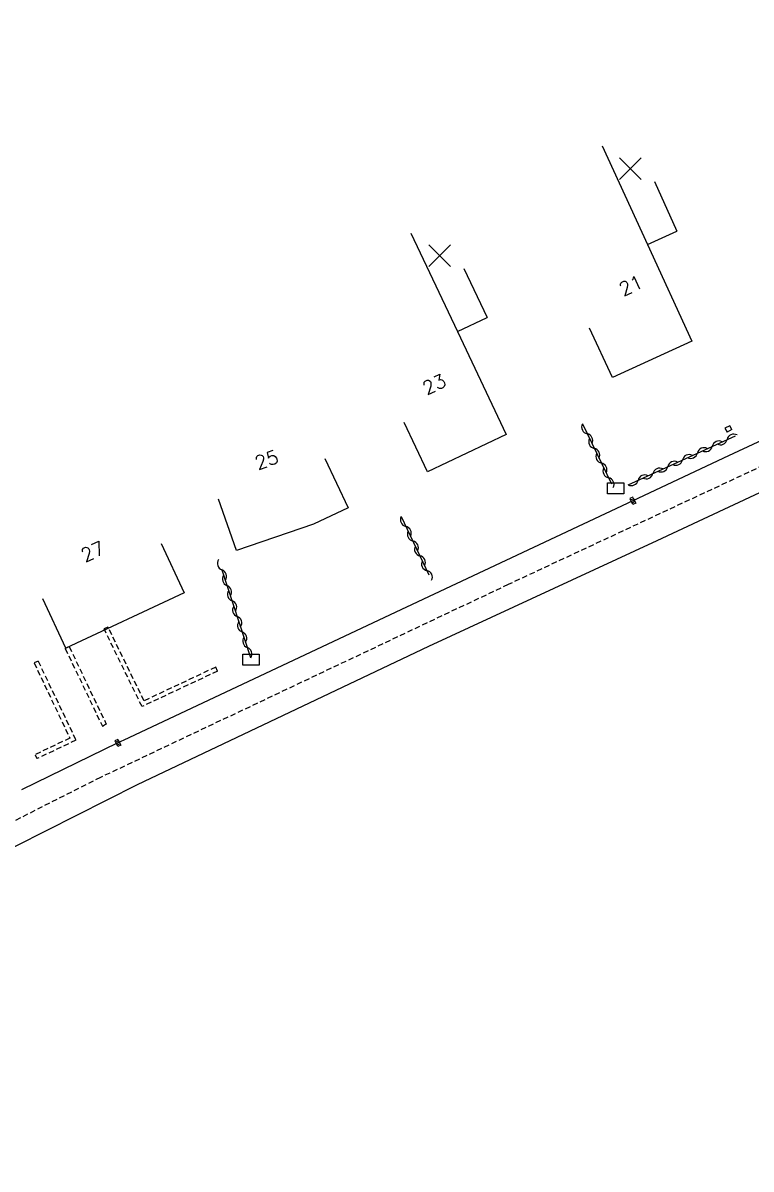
# Model space of a CAD drawing. Header units: millimetres. Extents: x 133000 to 134000, y 143000 to 144000.
# Drawn here: x 133710.6 to 133777.5, y 143083.2 to 143188.6 of the extents above; entities that cross this region are included whole.
import ezdxf
from ezdxf.enums import TextEntityAlignment as Align

# ---------------------------------------------------------------- set-up
doc = ezdxf.new("R2010")
doc.units = ezdxf.units.MM
doc.linetypes.add('DASHED', pattern=[0.75, 0.5, -0.25])
doc.layers.get('0').update_dxf_attribs({"linetype": 'CONTINUOUS'})
for name, color, linetype in [('W0001', 6, 'DASHED'), ('W0008', 7, 'CONTINUOUS'), ('W0100', 7, 'CONTINUOUS'), ('W0112', 1, 'DASHED'), ('W0310', 3, 'CONTINUOUS'), ('W0400', 7, 'CONTINUOUS'), ('W0991', 7, 'CONTINUOUS'), ('W1102', 7, 'CONTINUOUS'), ('W1471', 7, 'CONTINUOUS')]:
    doc.layers.add(name, color=color, linetype=linetype)
doc.styles.get("Standard").update_dxf_attribs({"font": 'romans.shx', "width": 0.85})

# ---------------------------------------------------------------- blocks, each defined once
blk = doc.blocks.new('t310o')
at = {"color": 0, "linetype": 'Continuous'}
for centre, start, end in [((-0.5, 0.38), 216.8699, 323.1304), ((0.5, -0.37), 36.8699, 143.1303)]:
    blk.add_arc(centre, 0.625, start, end, dxfattribs=at)
blk = doc.blocks.new('t991o')
at = {"color": 0, "linetype": 'Continuous'}
for p, q in [((-1, 1), (1, -1)), ((-1, -1), (1, 1))]:
    blk.add_line(p, q, dxfattribs=at)
blk = doc.blocks.new('T400')
for p, q in [((-0.15, 0.3), (0.15, 0.3)), ((-0.15, -0.25), (-0.15, 0.3)), ((-0.15, 0.15), (0.15, 0.15)), ((-0.15, 0), (0.15, 0)), ((0.15, 0.3), (0.15, -0.25)), ((-0.15, -0.15), (0.15, -0.15)), ((-0.15, -0.25), (-0.15, -0.3)), ((-0.15, -0.3), (0.15, -0.3)), ((0.15, -0.3), (0.15, -0.25))]:
    blk.add_line(p, q)
blk = doc.blocks.new('T1471')
at = {"color": 0, "linetype": 'Continuous', "flags": 128}
blk.add_lwpolyline([(-0.75, -0.5), (-0.75, 0.5), (0.75, 0.5), (0.75, -0.5), (-0.75, -0.5)], dxfattribs=at)

msp = doc.modelspace()

# ---------------------------------------------------------------- linework, layer by layer
at = {"layer": 'W0001'}
msp.add_lwpolyline([(133887.8, 143192.71), (133877.23, 143188.39), (133866.13, 143185.24), (133855.6, 143181.19), (133818.55, 143166.5), (133782.76, 143149.81), (133755.21, 143136.94), (133717.74, 143119.2), (133695.43, 143107.93), (133687.55, 143103.32), (133682.26, 143099.89), (133676.92, 143095.24), (133663.41, 143083.18)], dxfattribs=at)
at = {"layer": 'W0008'}
for points in [[(133849.04, 143199.08), (133856.74, 143190.73), (133857.41, 143189.44), (133857.67, 143188.28), (133857.62, 143187.04), (133857.28, 143185.84), (133856.68, 143184.87), (133855.5, 143183.88), (133852.52, 143182.68), (133852.52, 143182.68), (133842.78, 143178.86), (133833.52, 143175.25), (133816.82, 143168.04), (133814.08, 143166.78), (133775.47, 143148.77), (133766.67, 143144.64), (133745.86, 143134.86), (133719.9, 143122.64), (133719.34, 143122.37), (133710.48, 143118.07)], [(133872.84, 143161.7), (133872.11, 143166.61), (133870.98, 143172.46), (133870.13, 143175.35), (133868.89, 143177.61), (133867, 143179.76), (133864.92, 143180.95), (133862.09, 143180.7), (133856.65, 143178.89), (133850.24, 143176.68), (133843.39, 143174.19), (133836.83, 143171.72), (133818.93, 143164.39), (133768.89, 143140.95), (133747.89, 143131.25), (133721.12, 143118.51), (133695.99, 143105.83)]]:
    msp.add_lwpolyline(points, dxfattribs=at)
at = {"layer": 'W0100'}
for p, q in [((133768.65, 143174), (133770.73, 143169.45)), ((133768.01, 143168.21), (133770.73, 143169.45)), ((133768.01, 143168.21), (133772.08, 143159.31)), ((133751.14, 143166.02), (133753.27, 143161.5)), ((133750.55, 143160.22), (133753.27, 143161.5)), ((133750.55, 143160.22), (133755.02, 143150.73))]:
    msp.add_line(p, q, dxfattribs=at)
for points in [[(133772.08, 143159.31), (133764.79, 143155.97), (133762.7, 143160.52), (133762.7, 143160.52), (133762.7, 143160.52), (133762.7, 143160.52), (133762.7, 143160.52), (133762.7, 143160.52), (133762.7, 143160.52), (133762.7, 143160.52), (133762.7, 143160.52), (133762.7, 143160.52), (133762.7, 143160.52), (133762.7, 143160.52), (133762.7, 143160.52), (133762.7, 143160.52), (133762.7, 143160.52), (133762.7, 143160.52), (133762.7, 143160.52), (133762.7, 143160.52), (133762.7, 143160.52), (133762.7, 143160.52), (133762.7, 143160.52), (133762.7, 143160.52), (133762.7, 143160.52), (133762.7, 143160.52), (133762.7, 143160.52), (133762.7, 143160.52), (133762.7, 143160.52), (133762.7, 143160.52), (133762.7, 143160.52), (133762.7, 143160.52), (133762.7, 143160.52), (133762.7, 143160.52), (133762.7, 143160.52), (133762.7, 143160.52), (133762.7, 143160.52), (133762.7, 143160.52), (133762.7, 143160.52), (133762.7, 143160.52), (133762.7, 143160.52), (133762.7, 143160.52), (133762.7, 143160.52), (133762.7, 143160.52), (133762.7, 143160.52), (133762.7, 143160.52), (133762.7, 143160.52), (133762.7, 143160.52), (133762.7, 143160.52), (133762.7, 143160.52), (133762.7, 143160.52), (133762.7, 143160.52), (133762.7, 143160.52), (133762.7, 143160.52), (133762.7, 143160.52), (133762.7, 143160.52), (133762.7, 143160.52), (133762.7, 143160.52), (133762.7, 143160.52), (133762.7, 143160.52), (133762.7, 143160.52), (133762.7, 143160.52), (133762.7, 143160.52), (133762.7, 143160.52), (133762.7, 143160.52), (133762.7, 143160.52), (133762.7, 143160.52), (133762.7, 143160.52), (133762.7, 143160.52), (133762.7, 143160.52), (133762.7, 143160.52), (133762.7, 143160.52), (133762.7, 143160.52), (133762.7, 143160.52), (133762.7, 143160.52), (133762.7, 143160.52), (133762.7, 143160.52), (133762.7, 143160.52), (133762.7, 143160.52), (133762.7, 143160.52), (133762.7, 143160.52), (133762.7, 143160.52), (133762.7, 143160.52), (133762.7, 143160.52), (133762.7, 143160.52), (133762.7, 143160.52), (133762.7, 143160.52), (133762.7, 143160.52), (133762.7, 143160.52), (133762.7, 143160.52), (133762.7, 143160.52), (133762.7, 143160.52), (133762.7, 143160.52), (133762.7, 143160.52), (133762.7, 143160.52), (133762.7, 143160.52), (133762.7, 143160.52), (133762.7, 143160.52), (133762.7, 143160.52), (133762.7, 143160.52), (133762.7, 143160.52), (133762.7, 143160.52), (133762.7, 143160.52), (133762.7, 143160.52), (133762.7, 143160.52), (133762.7, 143160.52), (133762.7, 143160.52), (133762.7, 143160.52), (133762.7, 143160.52), (133762.7, 143160.52), (133762.7, 143160.52), (133762.7, 143160.52), (133762.7, 143160.52), (133762.7, 143160.52), (133762.7, 143160.52), (133762.7, 143160.52), (133762.7, 143160.52), (133762.7, 143160.52)], [(133755.02, 143150.73), (133747.79, 143147.32), (133745.66, 143151.84), (133745.66, 143151.84), (133745.66, 143151.84), (133745.66, 143151.84), (133745.66, 143151.84), (133745.66, 143151.84), (133745.66, 143151.84), (133745.66, 143151.84), (133745.66, 143151.84), (133745.66, 143151.84), (133745.66, 143151.84), (133745.66, 143151.84), (133745.66, 143151.84), (133745.66, 143151.84), (133745.66, 143151.84), (133745.66, 143151.84), (133745.66, 143151.84), (133745.66, 143151.84), (133745.66, 143151.84), (133745.66, 143151.84), (133745.66, 143151.84), (133745.66, 143151.84), (133745.66, 143151.84), (133745.66, 143151.84), (133745.66, 143151.84), (133745.66, 143151.84), (133745.66, 143151.84), (133745.66, 143151.84), (133745.66, 143151.84), (133745.66, 143151.84), (133745.66, 143151.84), (133745.66, 143151.84), (133745.66, 143151.84), (133745.66, 143151.84), (133745.66, 143151.84), (133745.66, 143151.84), (133745.66, 143151.84), (133745.66, 143151.84), (133745.66, 143151.84), (133745.66, 143151.84), (133745.66, 143151.84), (133745.66, 143151.84), (133745.66, 143151.84), (133745.66, 143151.84), (133745.66, 143151.84), (133745.66, 143151.84), (133745.66, 143151.84), (133745.66, 143151.84), (133745.66, 143151.84), (133745.66, 143151.84), (133745.66, 143151.84), (133745.66, 143151.84), (133745.66, 143151.84), (133745.66, 143151.84), (133745.66, 143151.84), (133745.66, 143151.84), (133745.66, 143151.84), (133745.66, 143151.84), (133745.66, 143151.84), (133745.66, 143151.84), (133745.66, 143151.84), (133745.66, 143151.84), (133745.66, 143151.84), (133745.66, 143151.84), (133745.66, 143151.84), (133745.66, 143151.84), (133745.66, 143151.84), (133745.66, 143151.84), (133745.66, 143151.84), (133745.66, 143151.84), (133745.66, 143151.84), (133745.66, 143151.84), (133745.66, 143151.84), (133745.66, 143151.84), (133745.66, 143151.84), (133745.66, 143151.84), (133745.66, 143151.84), (133745.66, 143151.84), (133745.66, 143151.84), (133745.66, 143151.84), (133745.66, 143151.84), (133745.66, 143151.84), (133745.66, 143151.84), (133745.66, 143151.84), (133745.66, 143151.84), (133745.66, 143151.84), (133745.66, 143151.84), (133745.66, 143151.84), (133745.66, 143151.84), (133745.66, 143151.84), (133745.66, 143151.84), (133745.66, 143151.84), (133745.66, 143151.84), (133745.66, 143151.84), (133745.66, 143151.84), (133745.66, 143151.84), (133745.66, 143151.84), (133745.66, 143151.84), (133745.66, 143151.84), (133745.66, 143151.84), (133745.66, 143151.84), (133745.66, 143151.84), (133745.66, 143151.84), (133745.66, 143151.84), (133745.66, 143151.84), (133745.66, 143151.84), (133745.66, 143151.84), (133745.66, 143151.84), (133745.66, 143151.84), (133745.66, 143151.84), (133745.66, 143151.84), (133745.66, 143151.84), (133745.66, 143151.84), (133745.66, 143151.84), (133745.66, 143151.84), (133745.66, 143151.84)], [(133738.36, 143148.53), (133740.5, 143144.01), (133737.32, 143142.51), (133730.23, 143140.06), (133728.6, 143144.79), (133728.6, 143144.79), (133728.6, 143144.79), (133728.6, 143144.79), (133728.6, 143144.79), (133728.6, 143144.79), (133728.6, 143144.79), (133728.6, 143144.79), (133728.6, 143144.79), (133728.6, 143144.79), (133728.6, 143144.79), (133728.6, 143144.79), (133728.6, 143144.79), (133728.6, 143144.79), (133728.6, 143144.79), (133728.6, 143144.79), (133728.6, 143144.79), (133728.6, 143144.79), (133728.6, 143144.79), (133728.6, 143144.79), (133728.6, 143144.79), (133728.6, 143144.79), (133728.6, 143144.79), (133728.6, 143144.79), (133728.6, 143144.79), (133728.6, 143144.79), (133728.6, 143144.79), (133728.6, 143144.79), (133728.6, 143144.79), (133728.6, 143144.79), (133728.6, 143144.79), (133728.6, 143144.79), (133728.6, 143144.79), (133728.6, 143144.79), (133728.6, 143144.79), (133728.6, 143144.79), (133728.6, 143144.79), (133728.6, 143144.79), (133728.6, 143144.79), (133728.6, 143144.79), (133728.6, 143144.79), (133728.6, 143144.79), (133728.6, 143144.79), (133728.6, 143144.79), (133728.6, 143144.79), (133728.6, 143144.79), (133728.6, 143144.79), (133728.6, 143144.79), (133728.6, 143144.79), (133728.6, 143144.79), (133728.6, 143144.79), (133728.6, 143144.79), (133728.6, 143144.79), (133728.6, 143144.79), (133728.6, 143144.79), (133728.6, 143144.79), (133728.6, 143144.79), (133728.6, 143144.79), (133728.6, 143144.79), (133728.6, 143144.79), (133728.6, 143144.79), (133728.6, 143144.79), (133728.6, 143144.79), (133728.6, 143144.79), (133728.6, 143144.79), (133728.6, 143144.79), (133728.6, 143144.79), (133728.6, 143144.79), (133728.6, 143144.79), (133728.6, 143144.79), (133728.6, 143144.79), (133728.6, 143144.79), (133728.6, 143144.79), (133728.6, 143144.79), (133728.6, 143144.79), (133728.6, 143144.79), (133728.6, 143144.79), (133728.6, 143144.79), (133728.6, 143144.79), (133728.6, 143144.79), (133728.6, 143144.79), (133728.6, 143144.79), (133728.6, 143144.79), (133728.6, 143144.79), (133728.6, 143144.79), (133728.6, 143144.79), (133728.6, 143144.79), (133728.6, 143144.79), (133728.6, 143144.79), (133728.6, 143144.79), (133728.6, 143144.79), (133728.6, 143144.79), (133728.6, 143144.79), (133728.6, 143144.79), (133728.6, 143144.79), (133728.6, 143144.79), (133728.6, 143144.79), (133728.6, 143144.79), (133728.6, 143144.79), (133728.6, 143144.79), (133728.6, 143144.79), (133728.6, 143144.79), (133728.6, 143144.79), (133728.6, 143144.79), (133728.6, 143144.79), (133728.6, 143144.79), (133728.6, 143144.79), (133728.6, 143144.79), (133728.6, 143144.79), (133728.6, 143144.79), (133728.6, 143144.79), (133728.6, 143144.79), (133728.6, 143144.79), (133728.6, 143144.79), (133728.6, 143144.79), (133728.6, 143144.79)], [(133723.31, 143140.72), (133725.43, 143136.19), (133714.55, 143131.1), (133712.43, 143135.62), (133712.43, 143135.62), (133712.43, 143135.62), (133712.43, 143135.62), (133712.43, 143135.62), (133712.43, 143135.62), (133712.43, 143135.62), (133712.43, 143135.62), (133712.43, 143135.62), (133712.43, 143135.62), (133712.43, 143135.62), (133712.43, 143135.62), (133712.43, 143135.62), (133712.43, 143135.62), (133712.43, 143135.62), (133712.43, 143135.62), (133712.43, 143135.62), (133712.43, 143135.62), (133712.43, 143135.62), (133712.43, 143135.62), (133712.43, 143135.62), (133712.43, 143135.62), (133712.43, 143135.62), (133712.43, 143135.62), (133712.43, 143135.62), (133712.43, 143135.62), (133712.43, 143135.62), (133712.43, 143135.62), (133712.43, 143135.62), (133712.43, 143135.62), (133712.43, 143135.62), (133712.43, 143135.62), (133712.43, 143135.62), (133712.43, 143135.62), (133712.43, 143135.62), (133712.43, 143135.62), (133712.43, 143135.62), (133712.43, 143135.62), (133712.43, 143135.62), (133712.43, 143135.62), (133712.43, 143135.62), (133712.43, 143135.62), (133712.43, 143135.62), (133712.43, 143135.62), (133712.43, 143135.62), (133712.43, 143135.62), (133712.43, 143135.62), (133712.43, 143135.62), (133712.43, 143135.62), (133712.43, 143135.62), (133712.43, 143135.62), (133712.43, 143135.62), (133712.43, 143135.62), (133712.43, 143135.62), (133712.43, 143135.62), (133712.43, 143135.62), (133712.43, 143135.62), (133712.43, 143135.62), (133712.43, 143135.62), (133712.43, 143135.62), (133712.43, 143135.62), (133712.43, 143135.62), (133712.43, 143135.62), (133712.43, 143135.62), (133712.43, 143135.62), (133712.43, 143135.62), (133712.43, 143135.62), (133712.43, 143135.62), (133712.43, 143135.62), (133712.43, 143135.62), (133712.43, 143135.62), (133712.43, 143135.62), (133712.43, 143135.62), (133712.43, 143135.62), (133712.43, 143135.62), (133712.43, 143135.62), (133712.43, 143135.62), (133712.43, 143135.62), (133712.43, 143135.62), (133712.43, 143135.62), (133712.43, 143135.62), (133712.43, 143135.62), (133712.43, 143135.62), (133712.43, 143135.62), (133712.43, 143135.62), (133712.43, 143135.62), (133712.43, 143135.62), (133712.43, 143135.62), (133712.43, 143135.62), (133712.43, 143135.62), (133712.43, 143135.62), (133712.43, 143135.62), (133712.43, 143135.62), (133712.43, 143135.62), (133712.43, 143135.62), (133712.43, 143135.62), (133712.43, 143135.62), (133712.43, 143135.62), (133712.43, 143135.62), (133712.43, 143135.62), (133712.43, 143135.62), (133712.43, 143135.62), (133712.43, 143135.62), (133712.43, 143135.62), (133712.43, 143135.62), (133712.43, 143135.62), (133712.43, 143135.62), (133712.43, 143135.62), (133712.43, 143135.62), (133712.43, 143135.62), (133712.43, 143135.62), (133712.43, 143135.62), (133712.43, 143135.62), (133712.43, 143135.62), (133712.43, 143135.62), (133712.43, 143135.62), (133712.43, 143135.62)]]:
    msp.add_lwpolyline(points, dxfattribs=at)
at = {"layer": 'W0112'}
for points in [[(133775.77, 143151.2), (133775.58, 143151.55), (133775.13, 143151.31), (133775.33, 143150.96), (133775.33, 143150.96), (133775.33, 143150.96), (133775.33, 143150.96), (133775.33, 143150.96), (133775.33, 143150.96), (133775.33, 143150.96), (133775.33, 143150.96), (133775.33, 143150.96), (133775.33, 143150.96), (133775.33, 143150.96), (133775.33, 143150.96), (133775.33, 143150.96), (133775.33, 143150.96), (133775.33, 143150.96), (133775.33, 143150.96), (133775.33, 143150.96), (133775.33, 143150.96), (133775.33, 143150.96), (133775.33, 143150.96), (133775.33, 143150.96), (133775.33, 143150.96), (133775.33, 143150.96), (133775.33, 143150.96), (133775.33, 143150.96), (133775.33, 143150.96), (133775.33, 143150.96), (133775.33, 143150.96), (133775.33, 143150.96), (133775.33, 143150.96), (133775.33, 143150.96), (133775.33, 143150.96), (133775.33, 143150.96), (133775.33, 143150.96), (133775.33, 143150.96), (133775.33, 143150.96), (133775.33, 143150.96), (133775.33, 143150.96), (133775.33, 143150.96), (133775.33, 143150.96), (133775.33, 143150.96), (133775.33, 143150.96), (133775.33, 143150.96), (133775.33, 143150.96), (133775.33, 143150.96), (133775.33, 143150.96), (133775.33, 143150.96), (133775.33, 143150.96), (133775.33, 143150.96), (133775.33, 143150.96), (133775.33, 143150.96), (133775.33, 143150.96), (133775.33, 143150.96), (133775.33, 143150.96), (133775.33, 143150.96), (133775.33, 143150.96), (133775.33, 143150.96), (133775.33, 143150.96), (133775.33, 143150.96), (133775.33, 143150.96), (133775.33, 143150.96), (133775.33, 143150.96), (133775.33, 143150.96), (133775.33, 143150.96), (133775.33, 143150.96), (133775.33, 143150.96), (133775.33, 143150.96), (133775.33, 143150.96), (133775.33, 143150.96), (133775.33, 143150.96), (133775.33, 143150.96), (133775.33, 143150.96), (133775.33, 143150.96), (133775.33, 143150.96), (133775.33, 143150.96), (133775.33, 143150.96), (133775.33, 143150.96), (133775.33, 143150.96), (133775.33, 143150.96), (133775.33, 143150.96), (133775.33, 143150.96), (133775.33, 143150.96), (133775.33, 143150.96), (133775.33, 143150.96), (133775.33, 143150.96), (133775.33, 143150.96), (133775.33, 143150.96), (133775.33, 143150.96), (133775.33, 143150.96), (133775.33, 143150.96), (133775.33, 143150.96), (133775.33, 143150.96), (133775.33, 143150.96), (133775.33, 143150.96), (133775.33, 143150.96), (133775.33, 143150.96), (133775.33, 143150.96), (133775.33, 143150.96), (133775.33, 143150.96), (133775.33, 143150.96), (133775.33, 143150.96), (133775.33, 143150.96), (133775.33, 143150.96), (133775.33, 143150.96), (133775.33, 143150.96), (133775.33, 143150.96), (133775.33, 143150.96), (133775.33, 143150.96), (133775.33, 143150.96), (133775.33, 143150.96), (133775.33, 143150.96), (133775.33, 143150.96), (133775.33, 143150.96), (133775.33, 143150.96), (133775.33, 143150.96), (133775.33, 143150.96), (133775.33, 143150.96)], [(133775.77, 143151.2), (133775.33, 143150.96), (133775.33, 143150.96), (133775.33, 143150.96), (133775.33, 143150.96), (133775.33, 143150.96), (133775.33, 143150.96), (133775.33, 143150.96), (133775.33, 143150.96), (133775.33, 143150.96), (133775.33, 143150.96), (133775.33, 143150.96), (133775.33, 143150.96), (133775.33, 143150.96), (133775.33, 143150.96), (133775.33, 143150.96), (133775.33, 143150.96), (133775.33, 143150.96), (133775.33, 143150.96), (133775.33, 143150.96), (133775.33, 143150.96), (133775.33, 143150.96), (133775.33, 143150.96), (133775.33, 143150.96), (133775.33, 143150.96), (133775.33, 143150.96), (133775.33, 143150.96), (133775.33, 143150.96), (133775.33, 143150.96), (133775.33, 143150.96), (133775.33, 143150.96), (133775.33, 143150.96), (133775.33, 143150.96), (133775.33, 143150.96), (133775.33, 143150.96), (133775.33, 143150.96), (133775.33, 143150.96), (133775.33, 143150.96), (133775.33, 143150.96), (133775.33, 143150.96), (133775.33, 143150.96), (133775.33, 143150.96), (133775.33, 143150.96), (133775.33, 143150.96), (133775.33, 143150.96), (133775.33, 143150.96), (133775.33, 143150.96), (133775.33, 143150.96), (133775.33, 143150.96), (133775.33, 143150.96), (133775.33, 143150.96), (133775.33, 143150.96), (133775.33, 143150.96), (133775.33, 143150.96), (133775.33, 143150.96), (133775.33, 143150.96), (133775.33, 143150.96), (133775.33, 143150.96), (133775.33, 143150.96), (133775.33, 143150.96), (133775.33, 143150.96), (133775.33, 143150.96), (133775.33, 143150.96), (133775.33, 143150.96), (133775.33, 143150.96), (133775.33, 143150.96), (133775.33, 143150.96), (133775.33, 143150.96), (133775.33, 143150.96), (133775.33, 143150.96), (133775.33, 143150.96), (133775.33, 143150.96), (133775.33, 143150.96), (133775.33, 143150.96), (133775.33, 143150.96), (133775.33, 143150.96), (133775.33, 143150.96), (133775.33, 143150.96), (133775.33, 143150.96), (133775.33, 143150.96), (133775.33, 143150.96), (133775.33, 143150.96), (133775.33, 143150.96), (133775.33, 143150.96), (133775.33, 143150.96), (133775.33, 143150.96), (133775.33, 143150.96), (133775.33, 143150.96), (133775.33, 143150.96), (133775.33, 143150.96), (133775.33, 143150.96), (133775.33, 143150.96), (133775.33, 143150.96), (133775.33, 143150.96), (133775.33, 143150.96), (133775.33, 143150.96), (133775.33, 143150.96), (133775.33, 143150.96), (133775.33, 143150.96), (133775.33, 143150.96), (133775.33, 143150.96), (133775.33, 143150.96), (133775.33, 143150.96), (133775.33, 143150.96), (133775.33, 143150.96), (133775.33, 143150.96), (133775.33, 143150.96), (133775.33, 143150.96), (133775.33, 143150.96), (133775.33, 143150.96), (133775.33, 143150.96), (133775.33, 143150.96), (133775.33, 143150.96), (133775.33, 143150.96), (133775.33, 143150.96), (133775.33, 143150.96), (133775.33, 143150.96), (133775.33, 143150.96), (133775.33, 143150.96), (133775.33, 143150.96)], [(133728.5, 143128.98), (133728.33, 143129.34), (133721.74, 143126.25), (133718.43, 143133.03), (133718.07, 143132.86), (133718.07, 143132.86), (133718.07, 143132.86), (133718.07, 143132.86), (133718.07, 143132.86), (133718.07, 143132.86), (133718.07, 143132.86), (133718.07, 143132.86), (133718.07, 143132.86), (133718.07, 143132.86), (133718.07, 143132.86), (133718.07, 143132.86), (133718.07, 143132.86), (133718.07, 143132.86), (133718.07, 143132.86), (133718.07, 143132.86), (133718.07, 143132.86), (133718.07, 143132.86), (133718.07, 143132.86), (133718.07, 143132.86), (133718.07, 143132.86), (133718.07, 143132.86), (133718.07, 143132.86), (133718.07, 143132.86), (133718.07, 143132.86), (133718.07, 143132.86), (133718.07, 143132.86), (133718.07, 143132.86), (133718.07, 143132.86), (133718.07, 143132.86), (133718.07, 143132.86), (133718.07, 143132.86), (133718.07, 143132.86), (133718.07, 143132.86), (133718.07, 143132.86), (133718.07, 143132.86), (133718.07, 143132.86), (133718.07, 143132.86), (133718.07, 143132.86), (133718.07, 143132.86), (133718.07, 143132.86), (133718.07, 143132.86), (133718.07, 143132.86), (133718.07, 143132.86), (133718.07, 143132.86), (133718.07, 143132.86), (133718.07, 143132.86), (133718.07, 143132.86), (133718.07, 143132.86), (133718.07, 143132.86), (133718.07, 143132.86), (133718.07, 143132.86), (133718.07, 143132.86), (133718.07, 143132.86), (133718.07, 143132.86), (133718.07, 143132.86), (133718.07, 143132.86), (133718.07, 143132.86), (133718.07, 143132.86), (133718.07, 143132.86), (133718.07, 143132.86), (133718.07, 143132.86), (133718.07, 143132.86), (133718.07, 143132.86), (133718.07, 143132.86), (133718.07, 143132.86), (133718.07, 143132.86), (133718.07, 143132.86), (133718.07, 143132.86), (133718.07, 143132.86), (133718.07, 143132.86), (133718.07, 143132.86), (133718.07, 143132.86), (133718.07, 143132.86), (133718.07, 143132.86), (133718.07, 143132.86), (133718.07, 143132.86), (133718.07, 143132.86), (133718.07, 143132.86), (133718.07, 143132.86), (133718.07, 143132.86), (133718.07, 143132.86), (133718.07, 143132.86), (133718.07, 143132.86), (133718.07, 143132.86), (133718.07, 143132.86), (133718.07, 143132.86), (133718.07, 143132.86), (133718.07, 143132.86), (133718.07, 143132.86), (133718.07, 143132.86), (133718.07, 143132.86), (133718.07, 143132.86), (133718.07, 143132.86), (133718.07, 143132.86), (133718.07, 143132.86), (133718.07, 143132.86), (133718.07, 143132.86), (133718.07, 143132.86), (133718.07, 143132.86), (133718.07, 143132.86), (133718.07, 143132.86), (133718.07, 143132.86), (133718.07, 143132.86), (133718.07, 143132.86), (133718.07, 143132.86), (133718.07, 143132.86), (133718.07, 143132.86), (133718.07, 143132.86), (133718.07, 143132.86), (133718.07, 143132.86), (133718.07, 143132.86), (133718.07, 143132.86), (133718.07, 143132.86), (133718.07, 143132.86), (133718.07, 143132.86)], [(133728.5, 143128.98), (133721.56, 143125.72), (133718.07, 143132.86), (133718.07, 143132.86), (133718.07, 143132.86), (133718.07, 143132.86), (133718.07, 143132.86), (133718.07, 143132.86), (133718.07, 143132.86), (133718.07, 143132.86), (133718.07, 143132.86), (133718.07, 143132.86), (133718.07, 143132.86), (133718.07, 143132.86), (133718.07, 143132.86), (133718.07, 143132.86), (133718.07, 143132.86), (133718.07, 143132.86), (133718.07, 143132.86), (133718.07, 143132.86), (133718.07, 143132.86), (133718.07, 143132.86), (133718.07, 143132.86), (133718.07, 143132.86), (133718.07, 143132.86), (133718.07, 143132.86), (133718.07, 143132.86), (133718.07, 143132.86), (133718.07, 143132.86), (133718.07, 143132.86), (133718.07, 143132.86), (133718.07, 143132.86), (133718.07, 143132.86), (133718.07, 143132.86), (133718.07, 143132.86), (133718.07, 143132.86), (133718.07, 143132.86), (133718.07, 143132.86), (133718.07, 143132.86), (133718.07, 143132.86), (133718.07, 143132.86), (133718.07, 143132.86), (133718.07, 143132.86), (133718.07, 143132.86), (133718.07, 143132.86), (133718.07, 143132.86), (133718.07, 143132.86), (133718.07, 143132.86), (133718.07, 143132.86), (133718.07, 143132.86), (133718.07, 143132.86), (133718.07, 143132.86), (133718.07, 143132.86), (133718.07, 143132.86), (133718.07, 143132.86), (133718.07, 143132.86), (133718.07, 143132.86), (133718.07, 143132.86), (133718.07, 143132.86), (133718.07, 143132.86), (133718.07, 143132.86), (133718.07, 143132.86), (133718.07, 143132.86), (133718.07, 143132.86), (133718.07, 143132.86), (133718.07, 143132.86), (133718.07, 143132.86), (133718.07, 143132.86), (133718.07, 143132.86), (133718.07, 143132.86), (133718.07, 143132.86), (133718.07, 143132.86), (133718.07, 143132.86), (133718.07, 143132.86), (133718.07, 143132.86), (133718.07, 143132.86), (133718.07, 143132.86), (133718.07, 143132.86), (133718.07, 143132.86), (133718.07, 143132.86), (133718.07, 143132.86), (133718.07, 143132.86), (133718.07, 143132.86), (133718.07, 143132.86), (133718.07, 143132.86), (133718.07, 143132.86), (133718.07, 143132.86), (133718.07, 143132.86), (133718.07, 143132.86), (133718.07, 143132.86), (133718.07, 143132.86), (133718.07, 143132.86), (133718.07, 143132.86), (133718.07, 143132.86), (133718.07, 143132.86), (133718.07, 143132.86), (133718.07, 143132.86), (133718.07, 143132.86), (133718.07, 143132.86), (133718.07, 143132.86), (133718.07, 143132.86), (133718.07, 143132.86), (133718.07, 143132.86), (133718.07, 143132.86), (133718.07, 143132.86), (133718.07, 143132.86), (133718.07, 143132.86), (133718.07, 143132.86), (133718.07, 143132.86), (133718.07, 143132.86), (133718.07, 143132.86), (133718.07, 143132.86), (133718.07, 143132.86), (133718.07, 143132.86), (133718.07, 143132.86), (133718.07, 143132.86), (133718.07, 143132.86), (133718.07, 143132.86), (133718.07, 143132.86), (133718.07, 143132.86)], [(133714.5, 143131.05), (133714.86, 143131.23), (133718.27, 143124.1), (133718.09, 143124.02), (133718.09, 143124.02), (133718.09, 143124.02), (133718.09, 143124.02), (133718.09, 143124.02), (133718.09, 143124.02), (133718.09, 143124.02), (133718.09, 143124.02), (133718.09, 143124.02), (133718.09, 143124.02), (133718.09, 143124.02), (133718.09, 143124.02), (133718.09, 143124.02), (133718.09, 143124.02), (133718.09, 143124.02), (133718.09, 143124.02), (133718.09, 143124.02), (133718.09, 143124.02), (133718.09, 143124.02), (133718.09, 143124.02), (133718.09, 143124.02), (133718.09, 143124.02), (133718.09, 143124.02), (133718.09, 143124.02), (133718.09, 143124.02), (133718.09, 143124.02), (133718.09, 143124.02), (133718.09, 143124.02), (133718.09, 143124.02), (133718.09, 143124.02), (133718.09, 143124.02), (133718.09, 143124.02), (133718.09, 143124.02), (133718.09, 143124.02), (133718.09, 143124.02), (133718.09, 143124.02), (133718.09, 143124.02), (133718.09, 143124.02), (133718.09, 143124.02), (133718.09, 143124.02), (133718.09, 143124.02), (133718.09, 143124.02), (133718.09, 143124.02), (133718.09, 143124.02), (133718.09, 143124.02), (133718.09, 143124.02), (133718.09, 143124.02), (133718.09, 143124.02), (133718.09, 143124.02), (133718.09, 143124.02), (133718.09, 143124.02), (133718.09, 143124.02), (133718.09, 143124.02), (133718.09, 143124.02), (133718.09, 143124.02), (133718.09, 143124.02), (133718.09, 143124.02), (133718.09, 143124.02), (133718.09, 143124.02), (133718.09, 143124.02), (133718.09, 143124.02), (133718.09, 143124.02), (133718.09, 143124.02), (133718.09, 143124.02), (133718.09, 143124.02), (133718.09, 143124.02), (133718.09, 143124.02), (133718.09, 143124.02), (133718.09, 143124.02), (133718.09, 143124.02), (133718.09, 143124.02), (133718.09, 143124.02), (133718.09, 143124.02), (133718.09, 143124.02), (133718.09, 143124.02), (133718.09, 143124.02), (133718.09, 143124.02), (133718.09, 143124.02), (133718.09, 143124.02), (133718.09, 143124.02), (133718.09, 143124.02), (133718.09, 143124.02), (133718.09, 143124.02), (133718.09, 143124.02), (133718.09, 143124.02), (133718.09, 143124.02), (133718.09, 143124.02), (133718.09, 143124.02), (133718.09, 143124.02), (133718.09, 143124.02), (133718.09, 143124.02), (133718.09, 143124.02), (133718.09, 143124.02), (133718.09, 143124.02), (133718.09, 143124.02), (133718.09, 143124.02), (133718.09, 143124.02), (133718.09, 143124.02), (133718.09, 143124.02), (133718.09, 143124.02), (133718.09, 143124.02), (133718.09, 143124.02), (133718.09, 143124.02), (133718.09, 143124.02), (133718.09, 143124.02), (133718.09, 143124.02), (133718.09, 143124.02), (133718.09, 143124.02), (133718.09, 143124.02), (133718.09, 143124.02), (133718.09, 143124.02), (133718.09, 143124.02), (133718.09, 143124.02), (133718.09, 143124.02), (133718.09, 143124.02), (133718.09, 143124.02), (133718.09, 143124.02)], [(133714.5, 143131.05), (133717.91, 143123.93), (133718.09, 143124.02), (133718.09, 143124.02), (133718.09, 143124.02), (133718.09, 143124.02), (133718.09, 143124.02), (133718.09, 143124.02), (133718.09, 143124.02), (133718.09, 143124.02), (133718.09, 143124.02), (133718.09, 143124.02), (133718.09, 143124.02), (133718.09, 143124.02), (133718.09, 143124.02), (133718.09, 143124.02), (133718.09, 143124.02), (133718.09, 143124.02), (133718.09, 143124.02), (133718.09, 143124.02), (133718.09, 143124.02), (133718.09, 143124.02), (133718.09, 143124.02), (133718.09, 143124.02), (133718.09, 143124.02), (133718.09, 143124.02), (133718.09, 143124.02), (133718.09, 143124.02), (133718.09, 143124.02), (133718.09, 143124.02), (133718.09, 143124.02), (133718.09, 143124.02), (133718.09, 143124.02), (133718.09, 143124.02), (133718.09, 143124.02), (133718.09, 143124.02), (133718.09, 143124.02), (133718.09, 143124.02), (133718.09, 143124.02), (133718.09, 143124.02), (133718.09, 143124.02), (133718.09, 143124.02), (133718.09, 143124.02), (133718.09, 143124.02), (133718.09, 143124.02), (133718.09, 143124.02), (133718.09, 143124.02), (133718.09, 143124.02), (133718.09, 143124.02), (133718.09, 143124.02), (133718.09, 143124.02), (133718.09, 143124.02), (133718.09, 143124.02), (133718.09, 143124.02), (133718.09, 143124.02), (133718.09, 143124.02), (133718.09, 143124.02), (133718.09, 143124.02), (133718.09, 143124.02), (133718.09, 143124.02), (133718.09, 143124.02), (133718.09, 143124.02), (133718.09, 143124.02), (133718.09, 143124.02), (133718.09, 143124.02), (133718.09, 143124.02), (133718.09, 143124.02), (133718.09, 143124.02), (133718.09, 143124.02), (133718.09, 143124.02), (133718.09, 143124.02), (133718.09, 143124.02), (133718.09, 143124.02), (133718.09, 143124.02), (133718.09, 143124.02), (133718.09, 143124.02), (133718.09, 143124.02), (133718.09, 143124.02), (133718.09, 143124.02), (133718.09, 143124.02), (133718.09, 143124.02), (133718.09, 143124.02), (133718.09, 143124.02), (133718.09, 143124.02), (133718.09, 143124.02), (133718.09, 143124.02), (133718.09, 143124.02), (133718.09, 143124.02), (133718.09, 143124.02), (133718.09, 143124.02), (133718.09, 143124.02), (133718.09, 143124.02), (133718.09, 143124.02), (133718.09, 143124.02), (133718.09, 143124.02), (133718.09, 143124.02), (133718.09, 143124.02), (133718.09, 143124.02), (133718.09, 143124.02), (133718.09, 143124.02), (133718.09, 143124.02), (133718.09, 143124.02), (133718.09, 143124.02), (133718.09, 143124.02), (133718.09, 143124.02), (133718.09, 143124.02), (133718.09, 143124.02), (133718.09, 143124.02), (133718.09, 143124.02), (133718.09, 143124.02), (133718.09, 143124.02), (133718.09, 143124.02), (133718.09, 143124.02), (133718.09, 143124.02), (133718.09, 143124.02), (133718.09, 143124.02), (133718.09, 143124.02), (133718.09, 143124.02), (133718.09, 143124.02), (133718.09, 143124.02)], [(133712.01, 143129.91), (133711.64, 143129.74), (133714.93, 143122.82), (133711.73, 143121.29), (133711.9, 143120.93), (133711.9, 143120.93), (133711.9, 143120.93), (133711.9, 143120.93), (133711.9, 143120.93), (133711.9, 143120.93), (133711.9, 143120.93), (133711.9, 143120.93), (133711.9, 143120.93), (133711.9, 143120.93), (133711.9, 143120.93), (133711.9, 143120.93), (133711.9, 143120.93), (133711.9, 143120.93), (133711.9, 143120.93), (133711.9, 143120.93), (133711.9, 143120.93), (133711.9, 143120.93), (133711.9, 143120.93), (133711.9, 143120.93), (133711.9, 143120.93), (133711.9, 143120.93), (133711.9, 143120.93), (133711.9, 143120.93), (133711.9, 143120.93), (133711.9, 143120.93), (133711.9, 143120.93), (133711.9, 143120.93), (133711.9, 143120.93), (133711.9, 143120.93), (133711.9, 143120.93), (133711.9, 143120.93), (133711.9, 143120.93), (133711.9, 143120.93), (133711.9, 143120.93), (133711.9, 143120.93), (133711.9, 143120.93), (133711.9, 143120.93), (133711.9, 143120.93), (133711.9, 143120.93), (133711.9, 143120.93), (133711.9, 143120.93), (133711.9, 143120.93), (133711.9, 143120.93), (133711.9, 143120.93), (133711.9, 143120.93), (133711.9, 143120.93), (133711.9, 143120.93), (133711.9, 143120.93), (133711.9, 143120.93), (133711.9, 143120.93), (133711.9, 143120.93), (133711.9, 143120.93), (133711.9, 143120.93), (133711.9, 143120.93), (133711.9, 143120.93), (133711.9, 143120.93), (133711.9, 143120.93), (133711.9, 143120.93), (133711.9, 143120.93), (133711.9, 143120.93), (133711.9, 143120.93), (133711.9, 143120.93), (133711.9, 143120.93), (133711.9, 143120.93), (133711.9, 143120.93), (133711.9, 143120.93), (133711.9, 143120.93), (133711.9, 143120.93), (133711.9, 143120.93), (133711.9, 143120.93), (133711.9, 143120.93), (133711.9, 143120.93), (133711.9, 143120.93), (133711.9, 143120.93), (133711.9, 143120.93), (133711.9, 143120.93), (133711.9, 143120.93), (133711.9, 143120.93), (133711.9, 143120.93), (133711.9, 143120.93), (133711.9, 143120.93), (133711.9, 143120.93), (133711.9, 143120.93), (133711.9, 143120.93), (133711.9, 143120.93), (133711.9, 143120.93), (133711.9, 143120.93), (133711.9, 143120.93), (133711.9, 143120.93), (133711.9, 143120.93), (133711.9, 143120.93), (133711.9, 143120.93), (133711.9, 143120.93), (133711.9, 143120.93), (133711.9, 143120.93), (133711.9, 143120.93), (133711.9, 143120.93), (133711.9, 143120.93), (133711.9, 143120.93), (133711.9, 143120.93), (133711.9, 143120.93), (133711.9, 143120.93), (133711.9, 143120.93), (133711.9, 143120.93), (133711.9, 143120.93), (133711.9, 143120.93), (133711.9, 143120.93), (133711.9, 143120.93), (133711.9, 143120.93), (133711.9, 143120.93), (133711.9, 143120.93), (133711.9, 143120.93), (133711.9, 143120.93), (133711.9, 143120.93), (133711.9, 143120.93)], [(133712.01, 143129.91), (133715.47, 143122.63), (133711.9, 143120.93), (133711.9, 143120.93), (133711.9, 143120.93), (133711.9, 143120.93), (133711.9, 143120.93), (133711.9, 143120.93), (133711.9, 143120.93), (133711.9, 143120.93), (133711.9, 143120.93), (133711.9, 143120.93), (133711.9, 143120.93), (133711.9, 143120.93), (133711.9, 143120.93), (133711.9, 143120.93), (133711.9, 143120.93), (133711.9, 143120.93), (133711.9, 143120.93), (133711.9, 143120.93), (133711.9, 143120.93), (133711.9, 143120.93), (133711.9, 143120.93), (133711.9, 143120.93), (133711.9, 143120.93), (133711.9, 143120.93), (133711.9, 143120.93), (133711.9, 143120.93), (133711.9, 143120.93), (133711.9, 143120.93), (133711.9, 143120.93), (133711.9, 143120.93), (133711.9, 143120.93), (133711.9, 143120.93), (133711.9, 143120.93), (133711.9, 143120.93), (133711.9, 143120.93), (133711.9, 143120.93), (133711.9, 143120.93), (133711.9, 143120.93), (133711.9, 143120.93), (133711.9, 143120.93), (133711.9, 143120.93), (133711.9, 143120.93), (133711.9, 143120.93), (133711.9, 143120.93), (133711.9, 143120.93), (133711.9, 143120.93), (133711.9, 143120.93), (133711.9, 143120.93), (133711.9, 143120.93), (133711.9, 143120.93), (133711.9, 143120.93), (133711.9, 143120.93), (133711.9, 143120.93), (133711.9, 143120.93), (133711.9, 143120.93), (133711.9, 143120.93), (133711.9, 143120.93), (133711.9, 143120.93), (133711.9, 143120.93), (133711.9, 143120.93), (133711.9, 143120.93), (133711.9, 143120.93), (133711.9, 143120.93), (133711.9, 143120.93), (133711.9, 143120.93), (133711.9, 143120.93), (133711.9, 143120.93), (133711.9, 143120.93), (133711.9, 143120.93), (133711.9, 143120.93), (133711.9, 143120.93), (133711.9, 143120.93), (133711.9, 143120.93), (133711.9, 143120.93), (133711.9, 143120.93), (133711.9, 143120.93), (133711.9, 143120.93), (133711.9, 143120.93), (133711.9, 143120.93), (133711.9, 143120.93), (133711.9, 143120.93), (133711.9, 143120.93), (133711.9, 143120.93), (133711.9, 143120.93), (133711.9, 143120.93), (133711.9, 143120.93), (133711.9, 143120.93), (133711.9, 143120.93), (133711.9, 143120.93), (133711.9, 143120.93), (133711.9, 143120.93), (133711.9, 143120.93), (133711.9, 143120.93), (133711.9, 143120.93), (133711.9, 143120.93), (133711.9, 143120.93), (133711.9, 143120.93), (133711.9, 143120.93), (133711.9, 143120.93), (133711.9, 143120.93), (133711.9, 143120.93), (133711.9, 143120.93), (133711.9, 143120.93), (133711.9, 143120.93), (133711.9, 143120.93), (133711.9, 143120.93), (133711.9, 143120.93), (133711.9, 143120.93), (133711.9, 143120.93), (133711.9, 143120.93), (133711.9, 143120.93), (133711.9, 143120.93), (133711.9, 143120.93), (133711.9, 143120.93), (133711.9, 143120.93), (133711.9, 143120.93), (133711.9, 143120.93), (133711.9, 143120.93)]]:
    msp.add_lwpolyline(points, dxfattribs=at)
at = {"layer": 'W0310'}
for points in [[(133762.03, 143151.71), (133762.03, 143151.71), (133762.03, 143151.71), (133762.03, 143151.71), (133762.03, 143151.71), (133762.03, 143151.71), (133762.03, 143151.71), (133762.03, 143151.71), (133762.03, 143151.71), (133762.03, 143151.71), (133762.03, 143151.71), (133762.03, 143151.71), (133762.03, 143151.71), (133762.03, 143151.71), (133762.03, 143151.71), (133762.03, 143151.71), (133762.03, 143151.71), (133762.03, 143151.71), (133762.03, 143151.71), (133762.03, 143151.71), (133762.03, 143151.71), (133762.03, 143151.71), (133762.03, 143151.71), (133762.03, 143151.71), (133762.03, 143151.71), (133762.03, 143151.71), (133762.03, 143151.71), (133762.03, 143151.71), (133762.03, 143151.71), (133762.03, 143151.71), (133762.03, 143151.71), (133762.03, 143151.71), (133762.03, 143151.71), (133762.03, 143151.71), (133762.03, 143151.71), (133762.03, 143151.71), (133762.03, 143151.71), (133762.03, 143151.71), (133762.03, 143151.71), (133762.03, 143151.71), (133762.03, 143151.71), (133762.03, 143151.71), (133762.03, 143151.71), (133762.03, 143151.71), (133762.03, 143151.71), (133762.03, 143151.71), (133762.03, 143151.71), (133762.03, 143151.71), (133762.03, 143151.71), (133762.03, 143151.71), (133762.03, 143151.71), (133762.03, 143151.71), (133762.03, 143151.71), (133762.03, 143151.71), (133762.03, 143151.71), (133762.03, 143151.71), (133762.03, 143151.71), (133762.03, 143151.71), (133762.03, 143151.71), (133762.03, 143151.71), (133762.03, 143151.71), (133762.03, 143151.71), (133762.03, 143151.71), (133762.03, 143151.71), (133762.03, 143151.71), (133762.03, 143151.71), (133762.03, 143151.71), (133762.03, 143151.71), (133762.03, 143151.71), (133762.03, 143151.71), (133762.03, 143151.71), (133762.03, 143151.71), (133762.03, 143151.71), (133762.03, 143151.71), (133762.03, 143151.71), (133762.03, 143151.71), (133762.03, 143151.71), (133762.03, 143151.71), (133762.03, 143151.71), (133762.03, 143151.71), (133762.03, 143151.71), (133762.03, 143151.71), (133762.03, 143151.71), (133762.03, 143151.71), (133762.03, 143151.71), (133762.03, 143151.71), (133762.03, 143151.71), (133762.03, 143151.71), (133762.03, 143151.71), (133762.03, 143151.71), (133762.03, 143151.71), (133762.03, 143151.71), (133762.03, 143151.71), (133762.03, 143151.71), (133762.03, 143151.71), (133762.03, 143151.71), (133762.03, 143151.71), (133762.03, 143151.71), (133762.03, 143151.71), (133762.03, 143151.71), (133762.03, 143151.71)], [(133762.03, 143151.71), (133762.03, 143151.71), (133762.03, 143151.71), (133762.03, 143151.71), (133762.03, 143151.71), (133762.03, 143151.71), (133762.03, 143151.71), (133762.03, 143151.71), (133762.03, 143151.71), (133762.03, 143151.71), (133762.03, 143151.71), (133762.03, 143151.71), (133762.03, 143151.71), (133762.03, 143151.71), (133762.03, 143151.71), (133762.03, 143151.71), (133762.03, 143151.71), (133762.03, 143151.71), (133762.03, 143151.71), (133764.71, 143146.19)], [(133766.24, 143146.11), (133766.24, 143146.11), (133766.24, 143146.11), (133766.24, 143146.11), (133766.24, 143146.11), (133766.24, 143146.11), (133766.24, 143146.11), (133766.24, 143146.11), (133766.24, 143146.11), (133766.24, 143146.11), (133766.24, 143146.11), (133766.24, 143146.11), (133766.24, 143146.11), (133766.24, 143146.11), (133766.24, 143146.11), (133766.24, 143146.11), (133766.24, 143146.11), (133766.24, 143146.11), (133766.24, 143146.11), (133776.11, 143150.63)], [(133766.24, 143146.11), (133766.24, 143146.11), (133766.24, 143146.11), (133766.24, 143146.11), (133766.24, 143146.11), (133766.24, 143146.11), (133766.24, 143146.11), (133766.24, 143146.11), (133766.24, 143146.11), (133766.24, 143146.11), (133766.24, 143146.11), (133766.24, 143146.11), (133766.24, 143146.11), (133766.24, 143146.11), (133766.24, 143146.11), (133766.24, 143146.11), (133766.24, 143146.11), (133766.24, 143146.11), (133766.24, 143146.11), (133766.24, 143146.11), (133766.24, 143146.11), (133766.24, 143146.11), (133766.24, 143146.11), (133766.24, 143146.11), (133766.24, 143146.11), (133766.24, 143146.11), (133766.24, 143146.11), (133766.24, 143146.11), (133766.24, 143146.11), (133766.24, 143146.11), (133766.24, 143146.11), (133766.24, 143146.11), (133766.24, 143146.11), (133766.24, 143146.11), (133766.24, 143146.11), (133766.24, 143146.11), (133766.24, 143146.11), (133766.24, 143146.11), (133766.24, 143146.11), (133766.24, 143146.11), (133766.24, 143146.11), (133766.24, 143146.11), (133766.24, 143146.11), (133766.24, 143146.11), (133766.24, 143146.11), (133766.24, 143146.11), (133766.24, 143146.11), (133766.24, 143146.11), (133766.24, 143146.11), (133766.24, 143146.11), (133766.24, 143146.11), (133766.24, 143146.11), (133766.24, 143146.11), (133766.24, 143146.11), (133766.24, 143146.11), (133766.24, 143146.11), (133766.24, 143146.11), (133766.24, 143146.11), (133766.24, 143146.11), (133766.24, 143146.11), (133766.24, 143146.11), (133766.24, 143146.11), (133766.24, 143146.11), (133766.24, 143146.11), (133766.24, 143146.11), (133766.24, 143146.11), (133766.24, 143146.11), (133766.24, 143146.11), (133766.24, 143146.11), (133766.24, 143146.11), (133766.24, 143146.11), (133766.24, 143146.11), (133766.24, 143146.11), (133766.24, 143146.11), (133766.24, 143146.11), (133766.24, 143146.11), (133766.24, 143146.11), (133766.24, 143146.11), (133766.24, 143146.11), (133766.24, 143146.11), (133766.24, 143146.11), (133766.24, 143146.11), (133766.24, 143146.11), (133766.24, 143146.11), (133766.24, 143146.11), (133766.24, 143146.11), (133766.24, 143146.11), (133766.24, 143146.11), (133766.24, 143146.11), (133766.24, 143146.11), (133766.24, 143146.11), (133766.24, 143146.11), (133766.24, 143146.11), (133766.24, 143146.11), (133766.24, 143146.11), (133766.24, 143146.11), (133766.24, 143146.11), (133766.24, 143146.11), (133766.24, 143146.11), (133766.24, 143146.11), (133766.24, 143146.11)], [(133745.37, 143143.2), (133745.37, 143143.2), (133745.37, 143143.2), (133745.37, 143143.2), (133745.37, 143143.2), (133745.37, 143143.2), (133745.37, 143143.2), (133745.37, 143143.2), (133745.37, 143143.2), (133745.37, 143143.2), (133745.37, 143143.2), (133745.37, 143143.2), (133745.37, 143143.2), (133745.37, 143143.2), (133745.37, 143143.2), (133745.37, 143143.2), (133745.37, 143143.2), (133745.37, 143143.2), (133745.37, 143143.2), (133745.37, 143143.2), (133745.37, 143143.2), (133745.37, 143143.2), (133745.37, 143143.2), (133745.37, 143143.2), (133745.37, 143143.2), (133745.37, 143143.2), (133745.37, 143143.2), (133745.37, 143143.2), (133745.37, 143143.2), (133745.37, 143143.2), (133745.37, 143143.2), (133745.37, 143143.2), (133745.37, 143143.2), (133745.37, 143143.2), (133745.37, 143143.2), (133745.37, 143143.2), (133745.37, 143143.2), (133745.37, 143143.2), (133745.37, 143143.2), (133745.37, 143143.2), (133745.37, 143143.2), (133745.37, 143143.2), (133745.37, 143143.2), (133745.37, 143143.2), (133745.37, 143143.2), (133745.37, 143143.2), (133745.37, 143143.2), (133745.37, 143143.2), (133745.37, 143143.2), (133745.37, 143143.2), (133745.37, 143143.2), (133745.37, 143143.2), (133745.37, 143143.2), (133745.37, 143143.2), (133745.37, 143143.2), (133745.37, 143143.2), (133745.37, 143143.2), (133745.37, 143143.2), (133745.37, 143143.2), (133745.37, 143143.2), (133745.37, 143143.2), (133745.37, 143143.2), (133745.37, 143143.2), (133745.37, 143143.2), (133745.37, 143143.2), (133745.37, 143143.2), (133745.37, 143143.2), (133745.37, 143143.2), (133745.37, 143143.2), (133745.37, 143143.2), (133745.37, 143143.2), (133745.37, 143143.2), (133745.37, 143143.2), (133745.37, 143143.2), (133745.37, 143143.2), (133745.37, 143143.2), (133745.37, 143143.2), (133745.37, 143143.2), (133745.37, 143143.2), (133745.37, 143143.2), (133745.37, 143143.2), (133745.37, 143143.2), (133745.37, 143143.2), (133745.37, 143143.2), (133745.37, 143143.2), (133745.37, 143143.2), (133745.37, 143143.2), (133745.37, 143143.2), (133745.37, 143143.2), (133745.37, 143143.2), (133745.37, 143143.2), (133745.37, 143143.2), (133745.37, 143143.2), (133745.37, 143143.2), (133745.37, 143143.2), (133745.37, 143143.2), (133745.37, 143143.2), (133745.37, 143143.2), (133745.37, 143143.2), (133745.37, 143143.2), (133745.37, 143143.2)], [(133745.37, 143143.2), (133745.37, 143143.2), (133745.37, 143143.2), (133745.37, 143143.2), (133745.37, 143143.2), (133745.37, 143143.2), (133745.37, 143143.2), (133745.37, 143143.2), (133745.37, 143143.2), (133745.37, 143143.2), (133745.37, 143143.2), (133745.37, 143143.2), (133745.37, 143143.2), (133745.37, 143143.2), (133745.37, 143143.2), (133745.37, 143143.2), (133745.37, 143143.2), (133745.37, 143143.2), (133745.37, 143143.2), (133747.93, 143137.83)], [(133731.55, 143130.21), (133731.55, 143130.21), (133731.55, 143130.21), (133731.55, 143130.21), (133731.55, 143130.21), (133731.55, 143130.21), (133731.55, 143130.21), (133731.55, 143130.21), (133731.55, 143130.21), (133731.55, 143130.21), (133731.55, 143130.21), (133731.55, 143130.21), (133731.55, 143130.21), (133731.55, 143130.21), (133731.55, 143130.21), (133731.55, 143130.21), (133731.55, 143130.21), (133731.55, 143130.21), (133731.55, 143130.21), (133728.89, 143138.35)], [(133731.55, 143130.21), (133731.55, 143130.21), (133731.55, 143130.21), (133731.55, 143130.21), (133731.55, 143130.21), (133731.55, 143130.21), (133731.55, 143130.21), (133731.55, 143130.21), (133731.55, 143130.21), (133731.55, 143130.21), (133731.55, 143130.21), (133731.55, 143130.21), (133731.55, 143130.21), (133731.55, 143130.21), (133731.55, 143130.21), (133731.55, 143130.21), (133731.55, 143130.21), (133731.55, 143130.21), (133731.55, 143130.21), (133731.55, 143130.21), (133731.55, 143130.21), (133731.55, 143130.21), (133731.55, 143130.21), (133731.55, 143130.21), (133731.55, 143130.21), (133731.55, 143130.21), (133731.55, 143130.21), (133731.55, 143130.21), (133731.55, 143130.21), (133731.55, 143130.21), (133731.55, 143130.21), (133731.55, 143130.21), (133731.55, 143130.21), (133731.55, 143130.21), (133731.55, 143130.21), (133731.55, 143130.21), (133731.55, 143130.21), (133731.55, 143130.21), (133731.55, 143130.21), (133731.55, 143130.21), (133731.55, 143130.21), (133731.55, 143130.21), (133731.55, 143130.21), (133731.55, 143130.21), (133731.55, 143130.21), (133731.55, 143130.21), (133731.55, 143130.21), (133731.55, 143130.21), (133731.55, 143130.21), (133731.55, 143130.21), (133731.55, 143130.21), (133731.55, 143130.21), (133731.55, 143130.21), (133731.55, 143130.21), (133731.55, 143130.21), (133731.55, 143130.21), (133731.55, 143130.21), (133731.55, 143130.21), (133731.55, 143130.21), (133731.55, 143130.21), (133731.55, 143130.21), (133731.55, 143130.21), (133731.55, 143130.21), (133731.55, 143130.21), (133731.55, 143130.21), (133731.55, 143130.21), (133731.55, 143130.21), (133731.55, 143130.21), (133731.55, 143130.21), (133731.55, 143130.21), (133731.55, 143130.21), (133731.55, 143130.21), (133731.55, 143130.21), (133731.55, 143130.21), (133731.55, 143130.21), (133731.55, 143130.21), (133731.55, 143130.21), (133731.55, 143130.21), (133731.55, 143130.21), (133731.55, 143130.21), (133731.55, 143130.21), (133731.55, 143130.21), (133731.55, 143130.21), (133731.55, 143130.21), (133731.55, 143130.21), (133731.55, 143130.21), (133731.55, 143130.21), (133731.55, 143130.21), (133731.55, 143130.21), (133731.55, 143130.21), (133731.55, 143130.21), (133731.55, 143130.21), (133731.55, 143130.21), (133731.55, 143130.21), (133731.55, 143130.21), (133731.55, 143130.21), (133731.55, 143130.21), (133731.55, 143130.21), (133731.55, 143130.21), (133731.55, 143130.21), (133731.55, 143130.21)]]:
    msp.add_lwpolyline(points, dxfattribs=at)
at = {"layer": 'W1102'}
for p, q in [((133763.85, 143177.3), (133768.01, 143168.21)), ((133746.28, 143169.26), (133750.55, 143160.22))]:
    msp.add_line(p, q, dxfattribs=at)

# ---------------------------------------------------------------- block references
at = {"layer": 'W0310'}
for p, rotation in [((133762.47, 143150.81), 295.9171362712834), ((133775.34, 143150.28), 24.58778978145988), ((133763.12, 143149.46), 295.9171362712834), ((133772.61, 143149.03), 24.58778978145988), ((133773.97, 143149.65), 24.58778978145988), ((133763.78, 143148.11), 295.9171362712834), ((133771.24, 143148.4), 24.58778978145988), ((133764.43, 143146.76), 295.9171362712834), ((133768.52, 143147.15), 24.58778978145988), ((133769.88, 143147.78), 24.58778978145988), ((133767.15, 143146.53), 24.58778978145988), ((133745.8, 143142.29), 295.4951766462479), ((133746.45, 143140.94), 295.4951766462479), ((133747.1, 143139.58), 295.4951766462479), ((133728.91, 143138.29), 108.1114684705771), ((133747.74, 143138.23), 295.4951766462479), ((133729.37, 143136.86), 108.1114684705771), ((133729.84, 143135.44), 108.1114684705771), ((133730.31, 143134.01), 108.1114684705771), ((133730.77, 143132.58), 108.1114684705771), ((133731.24, 143131.16), 108.1114684705771)]:
    msp.add_blockref('t310o', p, dxfattribs=dict(at, rotation=rotation))
at = {"layer": 'W0400'}
for p, rotation in [((133766.67, 143144.64), 205.1801068335929), ((133719.34, 143122.37), 206.1846607380935)]:
    msp.add_blockref('T400', p, dxfattribs=dict(at, rotation=rotation))
at = {"layer": 'W0991'}
for p in [(133766.45, 143175.2), (133748.92, 143167.19)]:
    msp.add_blockref('t991o', p, dxfattribs=at)
at = {"layer": 'W1471'}
for p in [(133765.08, 143145.79), (133731.56, 143130.04)]:
    msp.add_blockref('T1471', p, dxfattribs=at)

# ---------------------------------------------------------------- texts
at = {"layer": 'W0991'}
for s, rotation, p in [('21', 24.583, (133766.49, 143164.45)), ('23', 25.2702, (133748.42, 143155.36)), ('25', 19.003, (133733.01, 143148.42)), ('27', 25.0866, (133717.02, 143139.98))]:
    msp.add_text(s, height=1.25, rotation=rotation, dxfattribs=at).set_placement(p, align=Align.MIDDLE)

doc.saveas('drawing.dxf')
